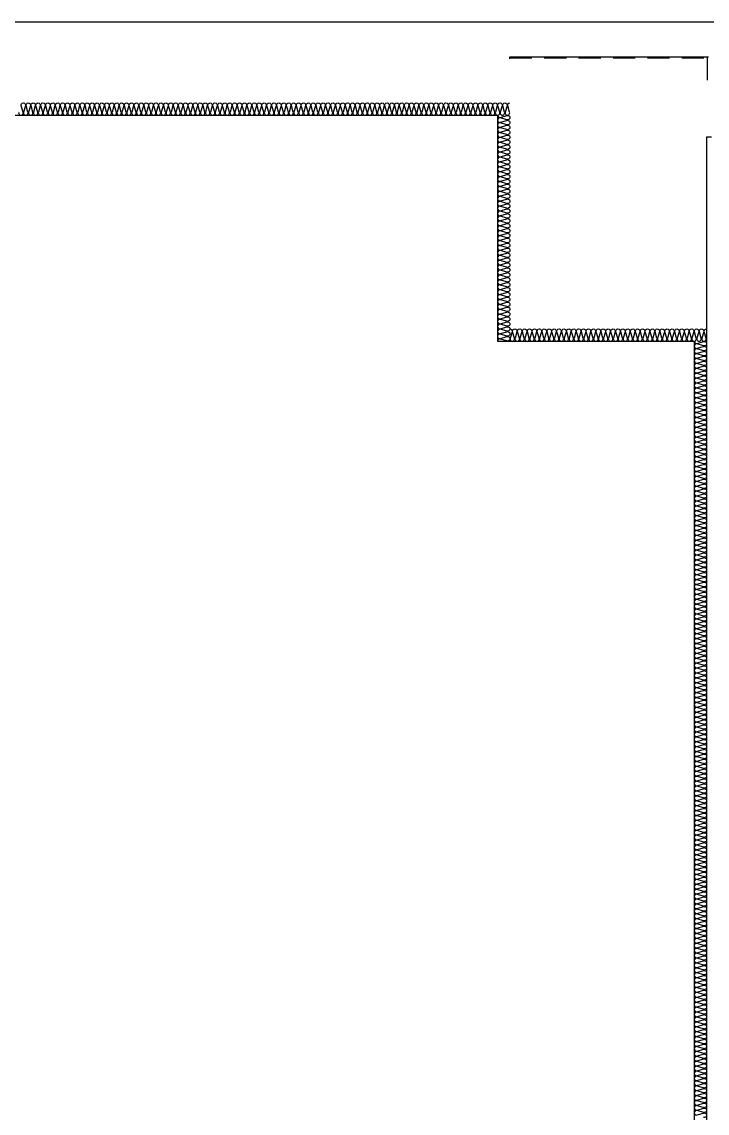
# Model space of a CAD drawing. Header units: millimetres. Extents: x 19868 to 801382, y -4805 to 85279.
# Drawn here: x 362502 to 365291, y 39237 to 43679 of the extents above; entities that cross this region are included whole.
import ezdxf

# ---------------------------------------------------------------- set-up
doc = ezdxf.new("R2010")
doc.units = ezdxf.units.MM
doc.header["$LTSCALE"] = 250
doc.linetypes.add('HID', pattern=[2.8, 1.8, -1])
for name, color, linetype in [('A-FIN', 6, 'Continuous'), ('A-FIN-8', 8, 'Continuous'), ('A-WALL-D', 7, 'Continuous'), ('A-WP', 1, 'HID'), ('ISL', 251, 'Continuous')]:
    doc.layers.add(name, color=color, linetype=linetype)

# ---------------------------------------------------------------- blocks, each defined once
blk = doc.blocks.new('*U118')
at = {"layer": 'A-WALL-D'}
for p, q in [((3316387.6, 480191.4), (3316387.6, 472011.4)), ((3316407.6, 480191.4), (3316387.6, 480191.4))]:
    blk.add_line(p, q, dxfattribs=at)

msp = doc.modelspace()

# ---------------------------------------------------------------- linework, layer by layer
at = {"layer": 'A-FIN'}
msp.add_line((337688.2, 43678.9), (365488.2, 43678.9), dxfattribs=at)
at = {"layer": 'A-FIN-8'}
for p, q in [((364488.2, 43528.9), (364488.2, 43536.9)), ((364488.2, 43536.9), (365296.2, 43536.9))]:
    msp.add_line(p, q, dxfattribs=at)
at = {"layer": 'A-WP', "ltscale": 0.2}
for p, q in [((364488.2, 43531.9), (365291.2, 43531.9)), ((365291.2, 43531.9), (365291.2, 43424.1))]:
    msp.add_line(p, q, dxfattribs=at)
at = {"layer": 'ISL'}
for points in [[(362489.4, 43311.1, 1.372593), (362507, 43311.1), (362499.4, 43336.8, -0.509267), (362508.2, 43348.9, -0.509267), (362517, 43336.8), (362509.4, 43311.1, 1.372593), (362527, 43311.1), (362519.4, 43336.8, -0.509267), (362528.2, 43348.9, -0.509267), (362537, 43336.8), (362529.4, 43311.1, 1.372593), (362547, 43311.1), (362539.4, 43336.8, -0.509267), (362548.2, 43348.9, -0.509267), (362557, 43336.8), (362549.4, 43311.1, 1.372593), (362567, 43311.1), (362559.4, 43336.8, -0.509267), (362568.2, 43348.9, -0.509267), (362577, 43336.8), (362569.4, 43311.1, 1.372593), (362587, 43311.1), (362579.4, 43336.8, -0.509267), (362588.2, 43348.9, -0.509267), (362597, 43336.8), (362589.4, 43311.1, 1.372593), (362607, 43311.1), (362599.4, 43336.8, -0.509267), (362608.2, 43348.9, -0.509267), (362617, 43336.8), (362609.4, 43311.1, 1.372593), (362627, 43311.1), (362619.4, 43336.8, -0.509267), (362628.2, 43348.9, -0.509267), (362637, 43336.8), (362629.4, 43311.1, 1.372593), (362647, 43311.1), (362639.4, 43336.8, -0.509267), (362648.2, 43348.9, -0.509267), (362657, 43336.8), (362649.4, 43311.1, 1.372593), (362667, 43311.1), (362659.4, 43336.8, -0.509267), (362668.2, 43348.9, -0.509267), (362677, 43336.8), (362669.4, 43311.1, 1.372593), (362687, 43311.1), (362679.4, 43336.8, -0.509267), (362688.2, 43348.9, -0.509267), (362697, 43336.8), (362689.4, 43311.1, 1.372593), (362707, 43311.1), (362699.4, 43336.8, -0.509267), (362708.2, 43348.9, -0.509267), (362717, 43336.8), (362709.4, 43311.1, 1.372593), (362727, 43311.1), (362719.4, 43336.8, -0.509267), (362728.2, 43348.9, -0.509267), (362737, 43336.8), (362729.4, 43311.1, 1.372593), (362747, 43311.1), (362739.4, 43336.8, -0.509267), (362748.2, 43348.9, -0.509267), (362757, 43336.8), (362749.4, 43311.1, 1.372593), (362767, 43311.1), (362759.4, 43336.8, -0.509267), (362768.2, 43348.9, -0.509267), (362777, 43336.8), (362769.4, 43311.1, 1.372593), (362787, 43311.1), (362779.4, 43336.8, -0.509267), (362788.2, 43348.9, -0.509267), (362797, 43336.8), (362789.4, 43311.1, 1.372593), (362807, 43311.1), (362799.4, 43336.8, -0.509267), (362808.2, 43348.9, -0.509267), (362817, 43336.8), (362809.4, 43311.1, 1.372593), (362827, 43311.1), (362819.4, 43336.8, -0.509267), (362828.2, 43348.9, -0.509267), (362837, 43336.8), (362829.4, 43311.1, 1.372593), (362847, 43311.1), (362839.4, 43336.8, -0.509267), (362848.2, 43348.9, -0.509267), (362857, 43336.8), (362849.4, 43311.1, 1.372593), (362867, 43311.1), (362859.4, 43336.8, -0.509267), (362868.2, 43348.9, -0.509267), (362877, 43336.8), (362869.4, 43311.1, 1.372593), (362887, 43311.1), (362879.4, 43336.8, -0.509267), (362888.2, 43348.9, -0.509267), (362897, 43336.8), (362889.4, 43311.1, 1.372593), (362907, 43311.1), (362899.4, 43336.8, -0.509267), (362908.2, 43348.9, -0.509267), (362917, 43336.8), (362909.4, 43311.1, 1.372593), (362927, 43311.1), (362919.4, 43336.8, -0.509267), (362928.2, 43348.9, -0.509267), (362937, 43336.8), (362929.4, 43311.1, 1.372593), (362947, 43311.1), (362939.4, 43336.8, -0.509267), (362948.2, 43348.9, -0.509267), (362957, 43336.8), (362949.4, 43311.1, 1.372593), (362967, 43311.1), (362959.4, 43336.8, -0.509267), (362968.2, 43348.9, -0.509267), (362977, 43336.8), (362969.4, 43311.1, 1.372593), (362987, 43311.1), (362979.4, 43336.8, -0.509267), (362988.2, 43348.9, -0.509267), (362997, 43336.8), (362989.4, 43311.1, 1.372593), (363007, 43311.1), (362999.4, 43336.8, -0.509267), (363008.2, 43348.9, -0.509267), (363017, 43336.8), (363009.4, 43311.1, 1.372593), (363027, 43311.1), (363019.4, 43336.8, -0.509267), (363028.2, 43348.9, -0.509267), (363037, 43336.8), (363029.4, 43311.1, 1.372593), (363047, 43311.1), (363039.4, 43336.8, -0.509267), (363048.2, 43348.9, -0.509267), (363057, 43336.8), (363049.4, 43311.1, 1.372593), (363067, 43311.1), (363059.4, 43336.8, -0.509267), (363068.2, 43348.9, -0.509267), (363077, 43336.8), (363069.4, 43311.1, 1.372593), (363087, 43311.1), (363079.4, 43336.8, -0.509267), (363088.2, 43348.9, -0.509267), (363097, 43336.8), (363089.4, 43311.1, 1.372593), (363107, 43311.1), (363099.4, 43336.8, -0.509267), (363108.2, 43348.9, -0.509267), (363117, 43336.8), (363109.4, 43311.1, 1.372593), (363127, 43311.1), (363119.4, 43336.8, -0.509267), (363128.2, 43348.9, -0.509267), (363137, 43336.8), (363129.4, 43311.1, 1.372593), (363147, 43311.1), (363139.4, 43336.8, -0.509267), (363148.2, 43348.9, -0.509267), (363157, 43336.8), (363149.4, 43311.1, 1.372593), (363167, 43311.1), (363159.4, 43336.8, -0.509267), (363168.2, 43348.9, -0.509267), (363177, 43336.8), (363169.4, 43311.1, 1.372593), (363187, 43311.1), (363179.4, 43336.8, -0.509267), (363188.2, 43348.9, -0.509267), (363197, 43336.8), (363189.4, 43311.1, 1.372593), (363207, 43311.1), (363199.4, 43336.8, -0.509267), (363208.2, 43348.9, -0.509267), (363217, 43336.8), (363209.4, 43311.1, 1.372593), (363227, 43311.1), (363219.4, 43336.8, -0.509267), (363228.2, 43348.9, -0.509267), (363237, 43336.8), (363229.4, 43311.1, 1.372593), (363247, 43311.1), (363239.4, 43336.8, -0.509267), (363248.2, 43348.9, -0.509267), (363257, 43336.8), (363249.4, 43311.1, 1.372593), (363267, 43311.1), (363259.4, 43336.8, -0.509267), (363268.2, 43348.9, -0.509267), (363277, 43336.8), (363269.4, 43311.1, 1.372593), (363287, 43311.1), (363279.4, 43336.8, -0.509267), (363288.2, 43348.9, -0.509267), (363297, 43336.8), (363289.4, 43311.1, 1.372593), (363307, 43311.1), (363299.4, 43336.8, -0.509267), (363308.2, 43348.9, -0.509267), (363317, 43336.8), (363309.4, 43311.1, 1.372593), (363327, 43311.1), (363319.4, 43336.8, -0.509267), (363328.2, 43348.9, -0.509267), (363337, 43336.8), (363329.4, 43311.1, 1.372593), (363347, 43311.1), (363339.4, 43336.8, -0.509267), (363348.2, 43348.9, -0.509267), (363357, 43336.8), (363349.4, 43311.1, 1.372593), (363367, 43311.1), (363359.4, 43336.8, -0.509267), (363368.2, 43348.9, -0.509267), (363377, 43336.8), (363369.4, 43311.1, 1.372593), (363387, 43311.1), (363379.4, 43336.8, -0.509267), (363388.2, 43348.9, -0.509267), (363397, 43336.8), (363389.4, 43311.1, 1.372593), (363407, 43311.1), (363399.4, 43336.8, -0.509267), (363408.2, 43348.9, -0.509267), (363417, 43336.8), (363409.4, 43311.1, 1.372593), (363427, 43311.1), (363419.4, 43336.8, -0.509267), (363428.2, 43348.9, -0.509267), (363437, 43336.8), (363429.4, 43311.1, 1.372593), (363447, 43311.1), (363439.4, 43336.8, -0.509267), (363448.2, 43348.9, -0.509267), (363457, 43336.8), (363449.4, 43311.1, 1.372593), (363467, 43311.1), (363459.4, 43336.8, -0.509267), (363468.2, 43348.9, -0.509267), (363477, 43336.8), (363469.4, 43311.1, 1.372593), (363487, 43311.1), (363479.4, 43336.8, -0.509267), (363488.2, 43348.9, -0.509267), (363497, 43336.8), (363489.4, 43311.1, 1.372593), (363507, 43311.1), (363499.4, 43336.8, -0.509267), (363508.2, 43348.9, -0.509267), (363517, 43336.8), (363509.4, 43311.1, 1.372593), (363527, 43311.1), (363519.4, 43336.8, -0.509267), (363528.2, 43348.9, -0.509267), (363537, 43336.8), (363529.4, 43311.1, 1.372593), (363547, 43311.1), (363539.4, 43336.8, -0.509267), (363548.2, 43348.9, -0.509267), (363557, 43336.8), (363549.4, 43311.1, 1.372593), (363567, 43311.1), (363559.4, 43336.8, -0.509267), (363568.2, 43348.9, -0.509267), (363577, 43336.8), (363569.4, 43311.1, 1.372593), (363587, 43311.1), (363579.4, 43336.8, -0.509267), (363588.2, 43348.9, -0.509267), (363597, 43336.8), (363589.4, 43311.1, 1.372593), (363607, 43311.1), (363599.4, 43336.8, -0.509267), (363608.2, 43348.9, -0.509267), (363617, 43336.8), (363609.4, 43311.1, 1.372593), (363627, 43311.1), (363619.4, 43336.8, -0.509267), (363628.2, 43348.9, -0.509267), (363637, 43336.8), (363629.4, 43311.1, 1.372593), (363647, 43311.1), (363639.4, 43336.8, -0.509267), (363648.2, 43348.9, -0.509267), (363657, 43336.8), (363649.4, 43311.1, 1.372593), (363667, 43311.1), (363659.4, 43336.8, -0.509267), (363668.2, 43348.9, -0.509267), (363677, 43336.8), (363669.4, 43311.1, 1.372593), (363687, 43311.1), (363679.4, 43336.8, -0.509267), (363688.2, 43348.9, -0.509267), (363697, 43336.8), (363689.4, 43311.1, 1.372593), (363707, 43311.1), (363699.4, 43336.8, -0.509267), (363708.2, 43348.9, -0.509267), (363717, 43336.8), (363709.4, 43311.1, 1.372593), (363727, 43311.1), (363719.4, 43336.8, -0.509267), (363728.2, 43348.9, -0.509267), (363737, 43336.8), (363729.4, 43311.1, 1.372593), (363747, 43311.1), (363739.4, 43336.8, -0.509267), (363748.2, 43348.9, -0.509267), (363757, 43336.8), (363749.4, 43311.1, 1.372593), (363767, 43311.1), (363759.4, 43336.8, -0.509267), (363768.2, 43348.9, -0.509267), (363777, 43336.8), (363769.4, 43311.1, 1.372593), (363787, 43311.1), (363779.4, 43336.8, -0.509267), (363788.2, 43348.9, -0.509267), (363797, 43336.8), (363789.4, 43311.1, 1.372593), (363807, 43311.1), (363799.4, 43336.8, -0.509267), (363808.2, 43348.9, -0.509267), (363817, 43336.8), (363809.4, 43311.1, 1.372593), (363827, 43311.1), (363819.4, 43336.8, -0.509267), (363828.2, 43348.9, -0.509267), (363837, 43336.8), (363829.4, 43311.1, 1.372593), (363847, 43311.1), (363839.4, 43336.8, -0.509267), (363848.2, 43348.9, -0.509267), (363857, 43336.8), (363849.4, 43311.1, 1.372593), (363867, 43311.1), (363859.4, 43336.8, -0.509267), (363868.2, 43348.9, -0.509267), (363877, 43336.8), (363869.4, 43311.1, 1.372593), (363887, 43311.1), (363879.4, 43336.8, -0.509267), (363888.2, 43348.9, -0.509267), (363897, 43336.8), (363889.4, 43311.1, 1.372593), (363907, 43311.1), (363899.4, 43336.8, -0.509267), (363908.2, 43348.9, -0.509267), (363917, 43336.8), (363909.4, 43311.1, 1.372593), (363927, 43311.1), (363919.4, 43336.8, -0.509267), (363928.2, 43348.9, -0.509267), (363937, 43336.8), (363929.4, 43311.1, 1.372593), (363947, 43311.1), (363939.4, 43336.8, -0.509267), (363948.2, 43348.9, -0.509267), (363957, 43336.8), (363949.4, 43311.1, 1.372593), (363967, 43311.1), (363959.4, 43336.8, -0.509267), (363968.2, 43348.9, -0.509267), (363977, 43336.8), (363969.4, 43311.1, 1.372593), (363987, 43311.1), (363979.4, 43336.8, -0.509267), (363988.2, 43348.9, -0.509267), (363997, 43336.8), (363989.4, 43311.1, 1.372593), (364007, 43311.1), (363999.4, 43336.8, -0.509267), (364008.2, 43348.9, -0.509267), (364017, 43336.8), (364009.4, 43311.1, 1.372593), (364027, 43311.1), (364019.4, 43336.8, -0.509267), (364028.2, 43348.9, -0.509267), (364037, 43336.8), (364029.4, 43311.1, 1.372593), (364047, 43311.1), (364039.4, 43336.8, -0.509267), (364048.2, 43348.9, -0.509267), (364057, 43336.8), (364049.4, 43311.1, 1.372593), (364067, 43311.1), (364059.4, 43336.8, -0.509267), (364068.2, 43348.9, -0.509267), (364077, 43336.8), (364069.4, 43311.1, 1.372593), (364087, 43311.1), (364079.4, 43336.8, -0.509267), (364088.2, 43348.9, -0.509267), (364097, 43336.8), (364089.4, 43311.1, 1.372593), (364107, 43311.1), (364099.4, 43336.8, -0.509267), (364108.2, 43348.9, -0.509267), (364117, 43336.8), (364109.4, 43311.1, 1.372593), (364127, 43311.1), (364119.4, 43336.8, -0.509267), (364128.2, 43348.9, -0.509267), (364137, 43336.8), (364129.4, 43311.1, 1.372593), (364147, 43311.1), (364139.4, 43336.8, -0.509267), (364148.2, 43348.9, -0.509267), (364157, 43336.8), (364149.4, 43311.1, 1.372593), (364167, 43311.1), (364159.4, 43336.8, -0.509267), (364168.2, 43348.9, -0.509267), (364177, 43336.8), (364169.4, 43311.1, 1.372593), (364187, 43311.1), (364179.4, 43336.8, -0.509267), (364188.2, 43348.9, -0.509267), (364197, 43336.8), (364189.4, 43311.1, 1.372593), (364207, 43311.1), (364199.4, 43336.8, -0.509267), (364208.2, 43348.9, -0.509267), (364217, 43336.8), (364209.4, 43311.1, 1.372593), (364227, 43311.1), (364219.4, 43336.8, -0.509267), (364228.2, 43348.9, -0.509267), (364237, 43336.8), (364229.4, 43311.1, 1.372593), (364247, 43311.1), (364239.4, 43336.8, -0.509267), (364248.2, 43348.9, -0.509267), (364257, 43336.8), (364249.4, 43311.1, 1.372593), (364267, 43311.1), (364259.4, 43336.8, -0.509267), (364268.2, 43348.9, -0.509267), (364277, 43336.8), (364269.4, 43311.1, 1.372593), (364287, 43311.1), (364279.4, 43336.8, -0.509267), (364288.2, 43348.9, -0.509267), (364297, 43336.8), (364289.4, 43311.1, 1.372593), (364307, 43311.1), (364299.4, 43336.8, -0.509267), (364308.2, 43348.9, -0.509267), (364317, 43336.8), (364309.4, 43311.1, 1.372593), (364327, 43311.1), (364319.4, 43336.8, -0.509267), (364328.2, 43348.9, -0.509267), (364337, 43336.8), (364329.4, 43311.1, 1.372593), (364347, 43311.1), (364339.4, 43336.8, -0.509267), (364348.2, 43348.9, -0.509267), (364357, 43336.8), (364349.4, 43311.1, 1.372593), (364367, 43311.1), (364359.4, 43336.8, -0.509267), (364368.2, 43348.9, -0.509267), (364377, 43336.8), (364369.4, 43311.1, 1.372593), (364387, 43311.1), (364379.4, 43336.8, -0.509267), (364388.2, 43348.9, -0.509267), (364397, 43336.8), (364389.4, 43311.1, 1.372593), (364407, 43311.1), (364399.4, 43336.8, -0.509267), (364408.2, 43348.9, -0.509267), (364417, 43336.8), (364409.4, 43311.1, 1.372593), (364427, 43311.1), (364419.4, 43336.8, -0.509267), (364428.2, 43348.9, -0.509267), (364437, 43336.8), (364429.4, 43311.1, 1.372593), (364447, 43311.1), (364439.4, 43336.8, -0.509267), (364448.2, 43348.9, -0.509267), (364457, 43336.8), (364449.4, 43311.1, 1.372593), (364467, 43311.1), (364459.4, 43336.8, -0.509267), (364468.2, 43348.9, -0.509267), (364477, 43336.8), (364469.4, 43311.1, 1.372593), (364487, 43311.1), (364479.4, 43336.8, -0.509267), (364488.2, 43348.9)], [(364438.2, 43298.9, 0.00027), (364438.2, 43298.9, 0.509267), (364450.3, 43290.1), (364476.1, 43297.8, -1.372593), (364476.1, 43280.1), (364450.3, 43287.8, 0.509267), (364438.2, 43278.9, 0.509267), (364450.3, 43270.1), (364476.1, 43277.8, -1.372593), (364476.1, 43260.1), (364450.3, 43267.8, 0.509267), (364438.2, 43258.9, 0.509267), (364450.3, 43250.1), (364476.1, 43257.8, -1.372593), (364476.1, 43240.1), (364450.3, 43247.8, 0.509267), (364438.2, 43238.9, 0.509267), (364450.3, 43230.1), (364476.1, 43237.8, -1.372593), (364476.1, 43220.1), (364450.3, 43227.8, 0.509267), (364438.2, 43218.9, 0.509267), (364450.3, 43210.1), (364476.1, 43217.8, -1.372593), (364476.1, 43200.1), (364450.3, 43207.8, 0.509267), (364438.2, 43198.9, 0.509267), (364450.3, 43190.1), (364476.1, 43197.8, -1.372593), (364476.1, 43180.1), (364450.3, 43187.8, 0.509267), (364438.2, 43178.9, 0.509267), (364450.3, 43170.1), (364476.1, 43177.8, -1.372593), (364476.1, 43160.1), (364450.3, 43167.8, 0.509267), (364438.2, 43158.9, 0.509267), (364450.3, 43150.1), (364476.1, 43157.8, -1.372593), (364476.1, 43140.1), (364450.3, 43147.8, 0.509267), (364438.2, 43138.9, 0.509267), (364450.3, 43130.1), (364476.1, 43137.8, -1.372593), (364476.1, 43120.1), (364450.3, 43127.8, 0.509267), (364438.2, 43118.9, 0.509267), (364450.3, 43110.1), (364476.1, 43117.8, -1.372593), (364476.1, 43100.1), (364450.3, 43107.8, 0.509267), (364438.2, 43098.9, 0.509267), (364450.3, 43090.1), (364476.1, 43097.8, -1.372593), (364476.1, 43080.1), (364450.3, 43087.8, 0.509267), (364438.2, 43078.9, 0.509267), (364450.3, 43070.1), (364476.1, 43077.8, -1.372593), (364476.1, 43060.1), (364450.3, 43067.8, 0.509267), (364438.2, 43058.9, 0.509267), (364450.3, 43050.1), (364476.1, 43057.8, -1.372593), (364476.1, 43040.1), (364450.3, 43047.8, 0.509267), (364438.2, 43038.9, 0.509267), (364450.3, 43030.1), (364476.1, 43037.8, -1.372593), (364476.1, 43020.1), (364450.3, 43027.8, 0.509267), (364438.2, 43018.9, 0.509267), (364450.3, 43010.1), (364476.1, 43017.8, -1.372593), (364476.1, 43000.1), (364450.3, 43007.8, 0.509267), (364438.2, 42998.9, 0.509267), (364450.3, 42990.1), (364476.1, 42997.8, -1.372593), (364476.1, 42980.1), (364450.3, 42987.8, 0.509267), (364438.2, 42978.9, 0.509267), (364450.3, 42970.1), (364476.1, 42977.8, -1.372593), (364476.1, 42960.1), (364450.3, 42967.8, 0.509267), (364438.2, 42958.9, 0.509267), (364450.3, 42950.1), (364476.1, 42957.8, -1.372593), (364476.1, 42940.1), (364450.3, 42947.8, 0.509267), (364438.2, 42938.9, 0.509267), (364450.3, 42930.1), (364476.1, 42937.8, -1.372593), (364476.1, 42920.1), (364450.3, 42927.8, 0.509267), (364438.2, 42918.9, 0.509267), (364450.3, 42910.1), (364476.1, 42917.8, -1.372593), (364476.1, 42900.1), (364450.3, 42907.8, 0.509267), (364438.2, 42898.9, 0.509267), (364450.3, 42890.1), (364476.1, 42897.8, -1.372593), (364476.1, 42880.1), (364450.3, 42887.8, 0.509267), (364438.2, 42878.9, 0.509267), (364450.3, 42870.1), (364476.1, 42877.8, -1.372593), (364476.1, 42860.1), (364450.3, 42867.8, 0.509267), (364438.2, 42858.9, 0.509267), (364450.3, 42850.1), (364476.1, 42857.8, -1.372593), (364476.1, 42840.1), (364450.3, 42847.8, 0.509267), (364438.2, 42838.9, 0.509267), (364450.3, 42830.1), (364476.1, 42837.8, -1.372593), (364476.1, 42820.1), (364450.3, 42827.8, 0.509267), (364438.2, 42818.9, 0.509267), (364450.3, 42810.1), (364476.1, 42817.8, -1.372593), (364476.1, 42800.1), (364450.3, 42807.8, 0.509267), (364438.2, 42798.9, 0.509267), (364450.3, 42790.1), (364476.1, 42797.8, -1.372593), (364476.1, 42780.1), (364450.3, 42787.8, 0.509267), (364438.2, 42778.9, 0.509267), (364450.3, 42770.1), (364476.1, 42777.8, -1.372593), (364476.1, 42760.1), (364450.3, 42767.8, 0.509267), (364438.2, 42758.9, 0.509267), (364450.3, 42750.1), (364476.1, 42757.8, -1.372593), (364476.1, 42740.1), (364450.3, 42747.8, 0.509267), (364438.2, 42738.9, 0.509267), (364450.3, 42730.1), (364476.1, 42737.8, -1.372593), (364476.1, 42720.1), (364450.3, 42727.8, 0.509267), (364438.2, 42718.9, 0.509267), (364450.3, 42710.1), (364476.1, 42717.8, -1.372593), (364476.1, 42700.1), (364450.3, 42707.8, 0.509267), (364438.2, 42698.9, 0.509267), (364450.3, 42690.1), (364476.1, 42697.8, -1.372593), (364476.1, 42680.1), (364450.3, 42687.8, 0.509267), (364438.2, 42678.9, 0.509267), (364450.3, 42670.1), (364476.1, 42677.8, -1.372593), (364476.1, 42660.1), (364450.3, 42667.8, 0.509267), (364438.2, 42658.9, 0.509267), (364450.3, 42650.1), (364476.1, 42657.8, -1.372593), (364476.1, 42640.1), (364450.3, 42647.8, 0.509267), (364438.2, 42638.9, 0.509267), (364450.3, 42630.1), (364476.1, 42637.8, -1.372593), (364476.1, 42620.1), (364450.3, 42627.8, 0.509267), (364438.2, 42618.9, 0.509267), (364450.3, 42610.1), (364476.1, 42617.8, -1.372593), (364476.1, 42600.1), (364450.3, 42607.8, 0.509267), (364438.2, 42598.9, 0.509267), (364450.3, 42590.1), (364476.1, 42597.8, -1.372593), (364476.1, 42580.1), (364450.3, 42587.8, 0.509267), (364438.2, 42578.9, 0.509267), (364450.3, 42570.1), (364476.1, 42577.8, -1.372593), (364476.1, 42560.1), (364450.3, 42567.8, 0.509267), (364438.2, 42558.9, 0.509267), (364450.3, 42550.1), (364476.1, 42557.8, -1.372593), (364476.1, 42540.1), (364450.3, 42547.8, 0.509267), (364438.2, 42538.9, 0.509267), (364450.3, 42530.1), (364476.1, 42537.8, -1.372593), (364476.1, 42520.1), (364450.3, 42527.8, 0.509267), (364438.2, 42518.9, 0.509267), (364450.3, 42510.1), (364476.1, 42517.8, -1.372593), (364476.1, 42500.1), (364450.3, 42507.8, 0.509267), (364438.2, 42498.9, 0.509267), (364450.3, 42490.1), (364476.1, 42497.8, -1.372593), (364476.1, 42480.1), (364450.3, 42487.8, 0.509267), (364438.2, 42478.9, 0.509267), (364450.3, 42470.1), (364476.1, 42477.8, -1.372593), (364476.1, 42460.1), (364450.3, 42467.8, 0.509267), (364438.2, 42458.9, 0.509267), (364450.3, 42450.1), (364476.1, 42457.8, -1.372593), (364476.1, 42440.1), (364450.3, 42447.8, 0.509267), (364438.2, 42438.9, 0.509267), (364450.3, 42430.1), (364476.1, 42437.8, -1.372593), (364476.1, 42420.1), (364450.3, 42427.8, 0.509267), (364438.2, 42418.9, 0.509267), (364450.3, 42410.1), (364476.1, 42417.8, -1.372593), (364476.1, 42400.1), (364450.3, 42407.8, 0.509267), (364438.2, 42398.9, 0.509267), (364450.3, 42390.1), (364476.1, 42397.8, -1.372593), (364476.1, 42380.1), (364450.3, 42387.8, 0.509267), (364438.2, 42378.9)], [(364488.2, 42428.9, -0.509267), (364497, 42416.8), (364489.4, 42391.1, 1.372593), (364507, 42391.1), (364499.4, 42416.8, -0.509267), (364508.2, 42428.9, -0.509267), (364517, 42416.8), (364509.4, 42391.1, 1.372593), (364527, 42391.1), (364519.4, 42416.8, -0.509267), (364528.2, 42428.9, -0.509267), (364537, 42416.8), (364529.4, 42391.1, 1.372593), (364547, 42391.1), (364539.4, 42416.8, -0.509267), (364548.2, 42428.9, -0.509267), (364557, 42416.8), (364549.4, 42391.1, 1.372593), (364567, 42391.1), (364559.4, 42416.8, -0.509267), (364568.2, 42428.9, -0.509267), (364577, 42416.8), (364569.4, 42391.1, 1.372593), (364587, 42391.1), (364579.4, 42416.8, -0.509267), (364588.2, 42428.9, -0.509267), (364597, 42416.8), (364589.4, 42391.1, 1.372593), (364607, 42391.1), (364599.4, 42416.8, -0.509267), (364608.2, 42428.9, -0.509267), (364617, 42416.8), (364609.4, 42391.1, 1.372593), (364627, 42391.1), (364619.4, 42416.8, -0.509267), (364628.2, 42428.9, -0.509267), (364637, 42416.8), (364629.4, 42391.1, 1.372593), (364647, 42391.1), (364639.4, 42416.8, -0.509267), (364648.2, 42428.9, -0.509267), (364657, 42416.8), (364649.4, 42391.1, 1.372593), (364667, 42391.1), (364659.4, 42416.8, -0.509267), (364668.2, 42428.9, -0.509267), (364677, 42416.8), (364669.4, 42391.1, 1.372593), (364687, 42391.1), (364679.4, 42416.8, -0.509267), (364688.2, 42428.9, -0.509267), (364697, 42416.8), (364689.4, 42391.1, 1.372593), (364707, 42391.1), (364699.4, 42416.8, -0.509267), (364708.2, 42428.9, -0.509267), (364717, 42416.8), (364709.4, 42391.1, 1.372593), (364727, 42391.1), (364719.4, 42416.8, -0.509267), (364728.2, 42428.9, -0.509267), (364737, 42416.8), (364729.4, 42391.1, 1.372593), (364747, 42391.1), (364739.4, 42416.8, -0.509267), (364748.2, 42428.9, -0.509267), (364757, 42416.8), (364749.4, 42391.1, 1.372593), (364767, 42391.1), (364759.4, 42416.8, -0.509267), (364768.2, 42428.9, -0.509267), (364777, 42416.8), (364769.4, 42391.1, 1.372593), (364787, 42391.1), (364779.4, 42416.8, -0.509267), (364788.2, 42428.9, -0.509267), (364797, 42416.8), (364789.4, 42391.1, 1.372593), (364807, 42391.1), (364799.4, 42416.8, -0.509267), (364808.2, 42428.9, -0.509267), (364817, 42416.8), (364809.4, 42391.1, 1.372593), (364827, 42391.1), (364819.4, 42416.8, -0.509267), (364828.2, 42428.9, -0.509267), (364837, 42416.8), (364829.4, 42391.1, 1.372593), (364847, 42391.1), (364839.4, 42416.8, -0.509267), (364848.2, 42428.9, -0.509267), (364857, 42416.8), (364849.4, 42391.1, 1.372593), (364867, 42391.1), (364859.4, 42416.8, -0.509267), (364868.2, 42428.9, -0.509267), (364877, 42416.8), (364869.4, 42391.1, 1.372593), (364887, 42391.1), (364879.4, 42416.8, -0.509267), (364888.2, 42428.9, -0.509267), (364897, 42416.8), (364889.4, 42391.1, 1.372593), (364907, 42391.1), (364899.4, 42416.8, -0.509267), (364908.2, 42428.9, -0.509267), (364917, 42416.8), (364909.4, 42391.1, 1.372593), (364927, 42391.1), (364919.4, 42416.8, -0.509267), (364928.2, 42428.9, -0.509267), (364937, 42416.8), (364929.4, 42391.1, 1.372593), (364947, 42391.1), (364939.4, 42416.8, -0.509267), (364948.2, 42428.9, -0.509267), (364957, 42416.8), (364949.4, 42391.1, 1.372593), (364967, 42391.1), (364959.4, 42416.8, -0.509267), (364968.2, 42428.9, -0.509267), (364977, 42416.8), (364969.4, 42391.1, 1.372593), (364987, 42391.1), (364979.4, 42416.8, -0.509267), (364988.2, 42428.9, -0.509267), (364997, 42416.8), (364989.4, 42391.1, 1.372593), (365007, 42391.1), (364999.4, 42416.8, -0.509267), (365008.2, 42428.9, -0.509267), (365017, 42416.8), (365009.4, 42391.1, 1.372593), (365027, 42391.1), (365019.4, 42416.8, -0.509267), (365028.2, 42428.9, -0.509267), (365037, 42416.8), (365029.4, 42391.1, 1.372593), (365047, 42391.1), (365039.4, 42416.8, -0.509267), (365048.2, 42428.9, -0.509267), (365057, 42416.8), (365049.4, 42391.1, 1.372593), (365067, 42391.1), (365059.4, 42416.8, -0.509267), (365068.2, 42428.9, -0.509267), (365077, 42416.8), (365069.4, 42391.1, 1.372593), (365087, 42391.1), (365079.4, 42416.8, -0.509267), (365088.2, 42428.9, -0.509267), (365097, 42416.8), (365089.4, 42391.1, 1.372593), (365107, 42391.1), (365099.4, 42416.8, -0.509267), (365108.2, 42428.9, -0.509267), (365117, 42416.8), (365109.4, 42391.1, 1.372593), (365127, 42391.1), (365119.4, 42416.8, -0.509267), (365128.2, 42428.9, -0.509267), (365137, 42416.8), (365129.4, 42391.1, 1.372593), (365147, 42391.1), (365139.4, 42416.8, -0.509267), (365148.2, 42428.9, -0.509267), (365157, 42416.8), (365149.4, 42391.1, 1.372593), (365167, 42391.1), (365159.4, 42416.8, -0.509267), (365168.2, 42428.9, -0.509267), (365177, 42416.8), (365169.4, 42391.1, 1.372593), (365187, 42391.1), (365179.4, 42416.8, -0.509267), (365188.2, 42428.9, -0.509267), (365197, 42416.8), (365189.4, 42391.1, 1.372593), (365207, 42391.1), (365199.4, 42416.8, -0.509267), (365208.2, 42428.9, -0.509267), (365217, 42416.8), (365209.4, 42391.1, 1.372593), (365227, 42391.1), (365219.4, 42416.8, -0.509267), (365228.2, 42428.9, -0.509267), (365237, 42416.8), (365229.4, 42391.1, 1.372593), (365247, 42391.1), (365239.4, 42416.8, -0.509267), (365248.2, 42428.9, -0.509267), (365257, 42416.8), (365249.4, 42391.1, 1.372593), (365267, 42391.1), (365259.4, 42416.8, -0.509267), (365268.2, 42428.9, -0.509267), (365277, 42416.8), (365269.4, 42391.1, 1.372593), (365287, 42391.1), (365279.4, 42416.8, -0.508927), (365288.2, 42428.9, -0.508927)], [(365238.2, 42378.9, 0.509267), (365250.3, 42370.1), (365276.1, 42377.8, -1.372593), (365276.1, 42360.1), (365250.3, 42367.8, 0.509267), (365238.2, 42358.9, 0.509267), (365250.3, 42350.1), (365276.1, 42357.8, -1.372593), (365276.1, 42340.1), (365250.3, 42347.8, 0.509267), (365238.2, 42338.9, 0.509267), (365250.3, 42330.1), (365276.1, 42337.8, -1.372593), (365276.1, 42320.1), (365250.3, 42327.8, 0.509267), (365238.2, 42318.9, 0.509267), (365250.3, 42310.1), (365276.1, 42317.8, -1.372593), (365276.1, 42300.1), (365250.3, 42307.8, 0.509267), (365238.2, 42298.9, 0.509267), (365250.3, 42290.1), (365276.1, 42297.8, -1.372593), (365276.1, 42280.1), (365250.3, 42287.8, 0.509267), (365238.2, 42278.9, 0.509267), (365250.3, 42270.1), (365276.1, 42277.8, -1.372593), (365276.1, 42260.1), (365250.3, 42267.8, 0.509267), (365238.2, 42258.9, 0.509267), (365250.3, 42250.1), (365276.1, 42257.8, -1.372593), (365276.1, 42240.1), (365250.3, 42247.8, 0.509267), (365238.2, 42238.9, 0.509267), (365250.3, 42230.1), (365276.1, 42237.8, -1.372593), (365276.1, 42220.1), (365250.3, 42227.8, 0.509267), (365238.2, 42218.9, 0.509267), (365250.3, 42210.1), (365276.1, 42217.8, -1.372593), (365276.1, 42200.1), (365250.3, 42207.8, 0.509267), (365238.2, 42198.9, 0.509267), (365250.3, 42190.1), (365276.1, 42197.8, -1.372593), (365276.1, 42180.1), (365250.3, 42187.8, 0.509267), (365238.2, 42178.9, 0.509267), (365250.3, 42170.1), (365276.1, 42177.8, -1.372593), (365276.1, 42160.1), (365250.3, 42167.8, 0.509267), (365238.2, 42158.9, 0.509267), (365250.3, 42150.1), (365276.1, 42157.8, -1.372593), (365276.1, 42140.1), (365250.3, 42147.8, 0.509267), (365238.2, 42138.9, 0.509267), (365250.3, 42130.1), (365276.1, 42137.8, -1.372593), (365276.1, 42120.1), (365250.3, 42127.8, 0.509267), (365238.2, 42118.9, 0.509267), (365250.3, 42110.1), (365276.1, 42117.8, -1.372593), (365276.1, 42100.1), (365250.3, 42107.8, 0.509267), (365238.2, 42098.9, 0.509267), (365250.3, 42090.1), (365276.1, 42097.8, -1.372593), (365276.1, 42080.1), (365250.3, 42087.8, 0.509267), (365238.2, 42078.9, 0.509267), (365250.3, 42070.1), (365276.1, 42077.8, -1.372593), (365276.1, 42060.1), (365250.3, 42067.8, 0.509267), (365238.2, 42058.9, 0.509267), (365250.3, 42050.1), (365276.1, 42057.8, -1.372593), (365276.1, 42040.1), (365250.3, 42047.8, 0.509267), (365238.2, 42038.9, 0.509267), (365250.3, 42030.1), (365276.1, 42037.8, -1.372593), (365276.1, 42020.1), (365250.3, 42027.8, 0.509267), (365238.2, 42018.9, 0.509267), (365250.3, 42010.1), (365276.1, 42017.8, -1.372593), (365276.1, 42000.1), (365250.3, 42007.8, 0.509267), (365238.2, 41998.9, 0.509267), (365250.3, 41990.1), (365276.1, 41997.8, -1.372593), (365276.1, 41980.1), (365250.3, 41987.8, 0.509267), (365238.2, 41978.9, 0.509267), (365250.3, 41970.1), (365276.1, 41977.8, -1.372593), (365276.1, 41960.1), (365250.3, 41967.8, 0.509267), (365238.2, 41958.9, 0.509267), (365250.3, 41950.1), (365276.1, 41957.8, -1.372593), (365276.1, 41940.1), (365250.3, 41947.8, 0.509267), (365238.2, 41938.9, 0.509267), (365250.3, 41930.1), (365276.1, 41937.8, -1.372593), (365276.1, 41920.1), (365250.3, 41927.8, 0.509267), (365238.2, 41918.9, 0.509267), (365250.3, 41910.1), (365276.1, 41917.8, -1.372593), (365276.1, 41900.1), (365250.3, 41907.8, 0.509267), (365238.2, 41898.9, 0.509267), (365250.3, 41890.1), (365276.1, 41897.8, -1.372593), (365276.1, 41880.1), (365250.3, 41887.8, 0.509267), (365238.2, 41878.9, 0.509267), (365250.3, 41870.1), (365276.1, 41877.8, -1.372593), (365276.1, 41860.1), (365250.3, 41867.8, 0.509267), (365238.2, 41858.9, 0.509267), (365250.3, 41850.1), (365276.1, 41857.8, -1.372593), (365276.1, 41840.1), (365250.3, 41847.8, 0.509267), (365238.2, 41838.9, 0.509267), (365250.3, 41830.1), (365276.1, 41837.8, -1.372593), (365276.1, 41820.1), (365250.3, 41827.8, 0.509267), (365238.2, 41818.9, 0.509267), (365250.3, 41810.1), (365276.1, 41817.8, -1.372593), (365276.1, 41800.1), (365250.3, 41807.8, 0.509267), (365238.2, 41798.9, 0.509267), (365250.3, 41790.1), (365276.1, 41797.8, -1.372593), (365276.1, 41780.1), (365250.3, 41787.8, 0.509267), (365238.2, 41778.9, 0.509267), (365250.3, 41770.1), (365276.1, 41777.8, -1.372593), (365276.1, 41760.1), (365250.3, 41767.8, 0.509267), (365238.2, 41758.9, 0.509267), (365250.3, 41750.1), (365276.1, 41757.8, -1.372593), (365276.1, 41740.1), (365250.3, 41747.8, 0.509267), (365238.2, 41738.9, 0.509267), (365250.3, 41730.1), (365276.1, 41737.8, -1.372593), (365276.1, 41720.1), (365250.3, 41727.8, 0.509267), (365238.2, 41718.9, 0.509267), (365250.3, 41710.1), (365276.1, 41717.8, -1.372593), (365276.1, 41700.1), (365250.3, 41707.8, 0.509267), (365238.2, 41698.9, 0.509267), (365250.3, 41690.1), (365276.1, 41697.8, -1.372593), (365276.1, 41680.1), (365250.3, 41687.8, 0.509267), (365238.2, 41678.9, 0.509267), (365250.3, 41670.1), (365276.1, 41677.8, -1.372593), (365276.1, 41660.1), (365250.3, 41667.8, 0.509267), (365238.2, 41658.9, 0.509267), (365250.3, 41650.1), (365276.1, 41657.8, -1.372593), (365276.1, 41640.1), (365250.3, 41647.8, 0.509267), (365238.2, 41638.9, 0.509267), (365250.3, 41630.1), (365276.1, 41637.8, -1.372593), (365276.1, 41620.1), (365250.3, 41627.8, 0.509267), (365238.2, 41618.9, 0.509267), (365250.3, 41610.1), (365276.1, 41617.8, -1.372593), (365276.1, 41600.1), (365250.3, 41607.8, 0.509267), (365238.2, 41598.9, 0.509267), (365250.3, 41590.1), (365276.1, 41597.8, -1.372593), (365276.1, 41580.1), (365250.3, 41587.8, 0.509267), (365238.2, 41578.9, 0.509267), (365250.3, 41570.1), (365276.1, 41577.8, -1.372593), (365276.1, 41560.1), (365250.3, 41567.8, 0.509267), (365238.2, 41558.9, 0.509267), (365250.3, 41550.1), (365276.1, 41557.8, -1.372593), (365276.1, 41540.1), (365250.3, 41547.8, 0.509267), (365238.2, 41538.9, 0.509267), (365250.3, 41530.1), (365276.1, 41537.8, -1.372593), (365276.1, 41520.1), (365250.3, 41527.8, 0.509267), (365238.2, 41518.9, 0.509267), (365250.3, 41510.1), (365276.1, 41517.8, -1.372593), (365276.1, 41500.1), (365250.3, 41507.8, 0.509267), (365238.2, 41498.9, 0.509267), (365250.3, 41490.1), (365276.1, 41497.8, -1.372593), (365276.1, 41480.1), (365250.3, 41487.8, 0.509267), (365238.2, 41478.9, 0.509267), (365250.3, 41470.1), (365276.1, 41477.8, -1.372593), (365276.1, 41460.1), (365250.3, 41467.8, 0.509267), (365238.2, 41458.9, 0.509267), (365250.3, 41450.1), (365276.1, 41457.8, -1.372593), (365276.1, 41440.1), (365250.3, 41447.8, 0.509267), (365238.2, 41438.9, 0.509267), (365250.3, 41430.1), (365276.1, 41437.8, -1.372593), (365276.1, 41420.1), (365250.3, 41427.8, 0.509267), (365238.2, 41418.9, 0.509267), (365250.3, 41410.1), (365276.1, 41417.8, -1.372593), (365276.1, 41400.1), (365250.3, 41407.8, 0.509267), (365238.2, 41398.9, 0.509267), (365250.3, 41390.1), (365276.1, 41397.8, -1.372593), (365276.1, 41380.1), (365250.3, 41387.8, 0.509267), (365238.2, 41378.9, 0.509267), (365250.3, 41370.1), (365276.1, 41377.8, -1.372593), (365276.1, 41360.1), (365250.3, 41367.8, 0.509267), (365238.2, 41358.9, 0.509267), (365250.3, 41350.1), (365276.1, 41357.8, -1.372593), (365276.1, 41340.1), (365250.3, 41347.8, 0.509267), (365238.2, 41338.9, 0.509267), (365250.3, 41330.1), (365276.1, 41337.8, -1.372593), (365276.1, 41320.1), (365250.3, 41327.8, 0.509267), (365238.2, 41318.9, 0.509267), (365250.3, 41310.1), (365276.1, 41317.8, -1.372593), (365276.1, 41300.1), (365250.3, 41307.8, 0.509267), (365238.2, 41298.9, 0.509267), (365250.3, 41290.1), (365276.1, 41297.8, -1.372593), (365276.1, 41280.1), (365250.3, 41287.8, 0.509267), (365238.2, 41278.9, 0.509267), (365250.3, 41270.1), (365276.1, 41277.8, -1.372593), (365276.1, 41260.1), (365250.3, 41267.8, 0.509267), (365238.2, 41258.9, 0.509267), (365250.3, 41250.1), (365276.1, 41257.8, -1.372593), (365276.1, 41240.1), (365250.3, 41247.8, 0.509267), (365238.2, 41238.9, 0.509267), (365250.3, 41230.1), (365276.1, 41237.8, -1.372593), (365276.1, 41220.1), (365250.3, 41227.8, 0.509267), (365238.2, 41218.9, 0.509267), (365250.3, 41210.1), (365276.1, 41217.8, -1.372593), (365276.1, 41200.1), (365250.3, 41207.8, 0.509267), (365238.2, 41198.9, 0.509267), (365250.3, 41190.1), (365276.1, 41197.8, -1.372593), (365276.1, 41180.1), (365250.3, 41187.8, 0.509267), (365238.2, 41178.9, 0.509267), (365250.3, 41170.1), (365276.1, 41177.8, -1.372593), (365276.1, 41160.1), (365250.3, 41167.8, 0.509267), (365238.2, 41158.9, 0.509267), (365250.3, 41150.1), (365276.1, 41157.8, -1.372593), (365276.1, 41140.1), (365250.3, 41147.8, 0.509267), (365238.2, 41138.9, 0.509267), (365250.3, 41130.1), (365276.1, 41137.8, -1.372593), (365276.1, 41120.1), (365250.3, 41127.8, 0.509267), (365238.2, 41118.9, 0.509267), (365250.3, 41110.1), (365276.1, 41117.8, -1.372593), (365276.1, 41100.1), (365250.3, 41107.8, 0.509267), (365238.2, 41098.9, 0.509267), (365250.3, 41090.1), (365276.1, 41097.8, -1.372593), (365276.1, 41080.1), (365250.3, 41087.8, 0.509267), (365238.2, 41078.9, 0.509267), (365250.3, 41070.1), (365276.1, 41077.8, -1.372593), (365276.1, 41060.1), (365250.3, 41067.8, 0.509267), (365238.2, 41058.9, 0.509267), (365250.3, 41050.1), (365276.1, 41057.8, -1.372593), (365276.1, 41040.1), (365250.3, 41047.8, 0.509267), (365238.2, 41038.9, 0.509267), (365250.3, 41030.1), (365276.1, 41037.8, -1.372593), (365276.1, 41020.1), (365250.3, 41027.8, 0.509267), (365238.2, 41018.9, 0.509267), (365250.3, 41010.1), (365276.1, 41017.8, -1.372593), (365276.1, 41000.1), (365250.3, 41007.8, 0.509267), (365238.2, 40998.9, 0.509267), (365250.3, 40990.1), (365276.1, 40997.8, -1.372593), (365276.1, 40980.1), (365250.3, 40987.8, 0.509267), (365238.2, 40978.9, 0.509267), (365250.3, 40970.1), (365276.1, 40977.8, -1.372593), (365276.1, 40960.1), (365250.3, 40967.8, 0.509267), (365238.2, 40958.9, 0.509267), (365250.3, 40950.1), (365276.1, 40957.8, -1.372593), (365276.1, 40940.1), (365250.3, 40947.8, 0.509267), (365238.2, 40938.9, 0.509267), (365250.3, 40930.1), (365276.1, 40937.8, -1.372593), (365276.1, 40920.1), (365250.3, 40927.8, 0.509267), (365238.2, 40918.9, 0.509267), (365250.3, 40910.1), (365276.1, 40917.8, -1.372593), (365276.1, 40900.1), (365250.3, 40907.8, 0.509267), (365238.2, 40898.9, 0.509267), (365250.3, 40890.1), (365276.1, 40897.8, -1.372593), (365276.1, 40880.1), (365250.3, 40887.8, 0.509267), (365238.2, 40878.9, 0.509267), (365250.3, 40870.1), (365276.1, 40877.8, -1.372593), (365276.1, 40860.1), (365250.3, 40867.8, 0.509267), (365238.2, 40858.9, 0.509267), (365250.3, 40850.1), (365276.1, 40857.8, -1.372593), (365276.1, 40840.1), (365250.3, 40847.8, 0.509267), (365238.2, 40838.9, 0.509267), (365250.3, 40830.1), (365276.1, 40837.8, -1.372593), (365276.1, 40820.1), (365250.3, 40827.8, 0.509267), (365238.2, 40818.9, 0.509267), (365250.3, 40810.1), (365276.1, 40817.8, -1.372593), (365276.1, 40800.1), (365250.3, 40807.8, 0.509267), (365238.2, 40798.9, 0.509267), (365250.3, 40790.1), (365276.1, 40797.8, -1.372593), (365276.1, 40780.1), (365250.3, 40787.8, 0.509267), (365238.2, 40778.9, 0.509267), (365250.3, 40770.1), (365276.1, 40777.8, -1.372593), (365276.1, 40760.1), (365250.3, 40767.8, 0.509267), (365238.2, 40758.9, 0.509267), (365250.3, 40750.1), (365276.1, 40757.8, -1.372593), (365276.1, 40740.1), (365250.3, 40747.8, 0.509267), (365238.2, 40738.9, 0.509267), (365250.3, 40730.1), (365276.1, 40737.8, -1.372593), (365276.1, 40720.1), (365250.3, 40727.8, 0.509267), (365238.2, 40718.9, 0.509267), (365250.3, 40710.1), (365276.1, 40717.8, -1.372593), (365276.1, 40700.1), (365250.3, 40707.8, 0.509267), (365238.2, 40698.9, 0.509267), (365250.3, 40690.1), (365276.1, 40697.8, -1.372593), (365276.1, 40680.1), (365250.3, 40687.8, 0.509267), (365238.2, 40678.9, 0.509267), (365250.3, 40670.1), (365276.1, 40677.8, -1.372593), (365276.1, 40660.1), (365250.3, 40667.8, 0.509267), (365238.2, 40658.9, 0.509267), (365250.3, 40650.1), (365276.1, 40657.8, -1.372593), (365276.1, 40640.1), (365250.3, 40647.8, 0.509267), (365238.2, 40638.9, 0.509267), (365250.3, 40630.1), (365276.1, 40637.8, -1.372593), (365276.1, 40620.1), (365250.3, 40627.8, 0.509267), (365238.2, 40618.9, 0.509267), (365250.3, 40610.1), (365276.1, 40617.8, -1.372593), (365276.1, 40600.1), (365250.3, 40607.8, 0.509267), (365238.2, 40598.9, 0.509267), (365250.3, 40590.1), (365276.1, 40597.8, -1.372593), (365276.1, 40580.1), (365250.3, 40587.8, 0.509267), (365238.2, 40578.9, 0.509267), (365250.3, 40570.1), (365276.1, 40577.8, -1.372593), (365276.1, 40560.1), (365250.3, 40567.8, 0.509267), (365238.2, 40558.9, 0.509267), (365250.3, 40550.1), (365276.1, 40557.8, -1.372593), (365276.1, 40540.1), (365250.3, 40547.8, 0.509267), (365238.2, 40538.9, 0.509267), (365250.3, 40530.1), (365276.1, 40537.8, -1.372593), (365276.1, 40520.1), (365250.3, 40527.8, 0.509267), (365238.2, 40518.9, 0.509267), (365250.3, 40510.1), (365276.1, 40517.8, -1.372593), (365276.1, 40500.1), (365250.3, 40507.8, 0.509267), (365238.2, 40498.9, 0.509267), (365250.3, 40490.1), (365276.1, 40497.8, -1.372593), (365276.1, 40480.1), (365250.3, 40487.8, 0.509267), (365238.2, 40478.9, 0.509267), (365250.3, 40470.1), (365276.1, 40477.8, -1.372593), (365276.1, 40460.1), (365250.3, 40467.8, 0.509267), (365238.2, 40458.9, 0.509267), (365250.3, 40450.1), (365276.1, 40457.8, -1.372593), (365276.1, 40440.1), (365250.3, 40447.8, 0.509267), (365238.2, 40438.9, 0.509267), (365250.3, 40430.1), (365276.1, 40437.8, -1.372593), (365276.1, 40420.1), (365250.3, 40427.8, 0.509267), (365238.2, 40418.9, 0.509267), (365250.3, 40410.1), (365276.1, 40417.8, -1.372593), (365276.1, 40400.1), (365250.3, 40407.8, 0.509267), (365238.2, 40398.9, 0.509267), (365250.3, 40390.1), (365276.1, 40397.8, -1.372593), (365276.1, 40380.1), (365250.3, 40387.8, 0.509267), (365238.2, 40378.9, 0.509267), (365250.3, 40370.1), (365276.1, 40377.8, -1.372593), (365276.1, 40360.1), (365250.3, 40367.8, 0.509267), (365238.2, 40358.9, 0.509267), (365250.3, 40350.1), (365276.1, 40357.8, -1.372593), (365276.1, 40340.1), (365250.3, 40347.8, 0.509267), (365238.2, 40338.9, 0.509267), (365250.3, 40330.1), (365276.1, 40337.8, -1.372593), (365276.1, 40320.1), (365250.3, 40327.8, 0.509267), (365238.2, 40318.9, 0.509267), (365250.3, 40310.1), (365276.1, 40317.8, -1.372593), (365276.1, 40300.1), (365250.3, 40307.8, 0.509267), (365238.2, 40298.9, 0.509267), (365250.3, 40290.1), (365276.1, 40297.8, -1.372593), (365276.1, 40280.1), (365250.3, 40287.8, 0.509267), (365238.2, 40278.9, 0.509267), (365250.3, 40270.1), (365276.1, 40277.8, -1.372593), (365276.1, 40260.1), (365250.3, 40267.8, 0.509267), (365238.2, 40258.9, 0.509267), (365250.3, 40250.1), (365276.1, 40257.8, -1.372593), (365276.1, 40240.1), (365250.3, 40247.8, 0.509267), (365238.2, 40238.9, 0.509267), (365250.3, 40230.1), (365276.1, 40237.8, -1.372593), (365276.1, 40220.1), (365250.3, 40227.8, 0.509267), (365238.2, 40218.9, 0.509267), (365250.3, 40210.1), (365276.1, 40217.8, -1.372593), (365276.1, 40200.1), (365250.3, 40207.8, 0.509267), (365238.2, 40198.9, 0.509267), (365250.3, 40190.1), (365276.1, 40197.8, -1.372593), (365276.1, 40180.1), (365250.3, 40187.8, 0.509267), (365238.2, 40178.9, 0.509267), (365250.3, 40170.1), (365276.1, 40177.8, -1.372593), (365276.1, 40160.1), (365250.3, 40167.8, 0.509267), (365238.2, 40158.9, 0.509267), (365250.3, 40150.1), (365276.1, 40157.8, -1.372593), (365276.1, 40140.1), (365250.3, 40147.8, 0.509267), (365238.2, 40138.9, 0.509267), (365250.3, 40130.1), (365276.1, 40137.8, -1.372593), (365276.1, 40120.1), (365250.3, 40127.8, 0.509267), (365238.2, 40118.9, 0.509267), (365250.3, 40110.1), (365276.1, 40117.8, -1.372593), (365276.1, 40100.1), (365250.3, 40107.8, 0.509267), (365238.2, 40098.9, 0.509267), (365250.3, 40090.1), (365276.1, 40097.8, -1.372593), (365276.1, 40080.1), (365250.3, 40087.8, 0.509267), (365238.2, 40078.9, 0.509267), (365250.3, 40070.1), (365276.1, 40077.8, -1.372593), (365276.1, 40060.1), (365250.3, 40067.8, 0.509267), (365238.2, 40058.9, 0.509267), (365250.3, 40050.1), (365276.1, 40057.8, -1.372593), (365276.1, 40040.1), (365250.3, 40047.8, 0.509267), (365238.2, 40038.9, 0.509267), (365250.3, 40030.1), (365276.1, 40037.8, -1.372593), (365276.1, 40020.1), (365250.3, 40027.8, 0.509267), (365238.2, 40018.9, 0.509267), (365250.3, 40010.1), (365276.1, 40017.8, -1.372593), (365276.1, 40000.1), (365250.3, 40007.8, 0.509267), (365238.2, 39998.9, 0.509267), (365250.3, 39990.1), (365276.1, 39997.8, -1.372593), (365276.1, 39980.1), (365250.3, 39987.8, 0.509267), (365238.2, 39978.9, 0.509267), (365250.3, 39970.1), (365276.1, 39977.8, -1.372593), (365276.1, 39960.1), (365250.3, 39967.8, 0.509267), (365238.2, 39958.9, 0.509267), (365250.3, 39950.1), (365276.1, 39957.8, -1.372593), (365276.1, 39940.1), (365250.3, 39947.8, 0.509267), (365238.2, 39938.9, 0.509267), (365250.3, 39930.1), (365276.1, 39937.8, -1.372593), (365276.1, 39920.1), (365250.3, 39927.8, 0.509267), (365238.2, 39918.9, 0.509267), (365250.3, 39910.1), (365276.1, 39917.8, -1.372593), (365276.1, 39900.1), (365250.3, 39907.8, 0.509267), (365238.2, 39898.9, 0.509267), (365250.3, 39890.1), (365276.1, 39897.8, -1.372593), (365276.1, 39880.1), (365250.3, 39887.8, 0.509267), (365238.2, 39878.9, 0.509267), (365250.3, 39870.1), (365276.1, 39877.8, -1.372593), (365276.1, 39860.1), (365250.3, 39867.8, 0.509267), (365238.2, 39858.9, 0.509267), (365250.3, 39850.1), (365276.1, 39857.8, -1.372593), (365276.1, 39840.1), (365250.3, 39847.8, 0.509267), (365238.2, 39838.9, 0.509267), (365250.3, 39830.1), (365276.1, 39837.8, -1.372593), (365276.1, 39820.1), (365250.3, 39827.8, 0.509267), (365238.2, 39818.9, 0.509267), (365250.3, 39810.1), (365276.1, 39817.8, -1.372593), (365276.1, 39800.1), (365250.3, 39807.8, 0.509267), (365238.2, 39798.9, 0.509267), (365250.3, 39790.1), (365276.1, 39797.8, -1.372593), (365276.1, 39780.1), (365250.3, 39787.8, 0.509267), (365238.2, 39778.9, 0.509267), (365250.3, 39770.1), (365276.1, 39777.8, -1.372593), (365276.1, 39760.1), (365250.3, 39767.8, 0.509267), (365238.2, 39758.9, 0.509267), (365250.3, 39750.1), (365276.1, 39757.8, -1.372593), (365276.1, 39740.1), (365250.3, 39747.8, 0.509267), (365238.2, 39738.9, 0.509267), (365250.3, 39730.1), (365276.1, 39737.8, -1.372593), (365276.1, 39720.1), (365250.3, 39727.8, 0.509267), (365238.2, 39718.9, 0.509267), (365250.3, 39710.1), (365276.1, 39717.8, -1.372593), (365276.1, 39700.1), (365250.3, 39707.8, 0.509267), (365238.2, 39698.9, 0.509267), (365250.3, 39690.1), (365276.1, 39697.8, -1.372593), (365276.1, 39680.1), (365250.3, 39687.8, 0.509267), (365238.2, 39678.9, 0.509267), (365250.3, 39670.1), (365276.1, 39677.8, -1.372593), (365276.1, 39660.1), (365250.3, 39667.8, 0.509267), (365238.2, 39658.9, 0.509267), (365250.3, 39650.1), (365276.1, 39657.8, -1.372593), (365276.1, 39640.1), (365250.3, 39647.8, 0.509267), (365238.2, 39638.9, 0.509267), (365250.3, 39630.1), (365276.1, 39637.8, -1.372593), (365276.1, 39620.1), (365250.3, 39627.8, 0.509267), (365238.2, 39618.9, 0.509267), (365250.3, 39610.1), (365276.1, 39617.8, -1.372593), (365276.1, 39600.1), (365250.3, 39607.8, 0.509267), (365238.2, 39598.9, 0.509267), (365250.3, 39590.1), (365276.1, 39597.8, -1.372593), (365276.1, 39580.1), (365250.3, 39587.8, 0.509267), (365238.2, 39578.9, 0.509267), (365250.3, 39570.1), (365276.1, 39577.8, -1.372593), (365276.1, 39560.1), (365250.3, 39567.8, 0.509267), (365238.2, 39558.9, 0.509267), (365250.3, 39550.1), (365276.1, 39557.8, -1.372593), (365276.1, 39540.1), (365250.3, 39547.8, 0.509267), (365238.2, 39538.9, 0.509267), (365250.3, 39530.1), (365276.1, 39537.8, -1.372593), (365276.1, 39520.1), (365250.3, 39527.8, 0.509267), (365238.2, 39518.9, 0.509267), (365250.3, 39510.1), (365276.1, 39517.8, -1.372593), (365276.1, 39500.1), (365250.3, 39507.8, 0.509267), (365238.2, 39498.9, 0.509267), (365250.3, 39490.1), (365276.1, 39497.8, -1.372593), (365276.1, 39480.1), (365250.3, 39487.8, 0.509267), (365238.2, 39478.9, 0.509267), (365250.3, 39470.1), (365276.1, 39477.8, -1.372593), (365276.1, 39460.1), (365250.3, 39467.8, 0.509267), (365238.2, 39458.9, 0.509267), (365250.3, 39450.1), (365276.1, 39457.8, -1.372593), (365276.1, 39440.1), (365250.3, 39447.8, 0.509267), (365238.2, 39438.9, 0.509267), (365250.3, 39430.1), (365276.1, 39437.8, -1.372593), (365276.1, 39420.1), (365250.3, 39427.8, 0.509267), (365238.2, 39418.9, 0.509267), (365250.3, 39410.1), (365276.1, 39417.8, -1.372593), (365276.1, 39400.1), (365250.3, 39407.8, 0.509267), (365238.2, 39398.9, 0.509267), (365250.3, 39390.1), (365276.1, 39397.8, -1.372593), (365276.1, 39380.1), (365250.3, 39387.8, 0.509267), (365238.2, 39378.9, 0.509267), (365250.3, 39370.1), (365276.1, 39377.8, -1.372593), (365276.1, 39360.1), (365250.3, 39367.8, 0.509267), (365238.2, 39358.9, 0.509267), (365250.3, 39350.1), (365276.1, 39357.8, -1.372593), (365276.1, 39340.1), (365250.3, 39347.8, 0.509267), (365238.2, 39338.9, 0.509267), (365250.3, 39330.1), (365276.1, 39337.8, -1.372593), (365276.1, 39320.1), (365250.3, 39327.8, 0.509267), (365238.2, 39318.9, 0.509267), (365250.3, 39310.1), (365276.1, 39317.8, -1.372593), (365276.1, 39300.1), (365250.3, 39307.8, 0.509267), (365238.2, 39298.9, 0.509267), (365250.3, 39290.1), (365276.1, 39297.8, -1.372593), (365276.1, 39280.1), (365250.3, 39287.8, 0.509267), (365238.2, 39278.9, 0.509267), (365250.3, 39270.1), (365276.1, 39277.8, -1.372593), (365276.1, 39260.1), (365250.3, 39267.8, 0.509267), (365238.2, 39258.9, 0.509267), (365250.3, 39250.1), (365276.1, 39257.8, -1.372593), (365276.1, 39240.1), (365250.3, 39247.8, 0.509267), (365238.2, 39238.9, 0.509267), (365250.3, 39230.1), (365276.1, 39237.8, -1.372593), (365276.1, 39220.1)]]:
    msp.add_lwpolyline(points, format="xyb", dxfattribs=at)
msp.add_lwpolyline([(345088.2, 35028.9), (345138.2, 35028.9), (345138.2, 43298.9), (348338.2, 43298.9), (348338.2, 42178.9), (349438.2, 42178.9), (349438.2, 43298.9), (359438.2, 43298.9), (359438.2, 42378.9), (360338.2, 42378.9), (360338.2, 43298.9), (364438.2, 43298.9), (364438.2, 42378.9), (365238.2, 42378.9), (365238.2, 35028.9), (365288.2, 35028.9)], dxfattribs=at)

# ---------------------------------------------------------------- block references
at = {"layer": 'A-WALL-D'}
msp.add_blockref('*U118', (-2951099.4, -436982.5), dxfattribs=at)

doc.saveas('drawing.dxf')
